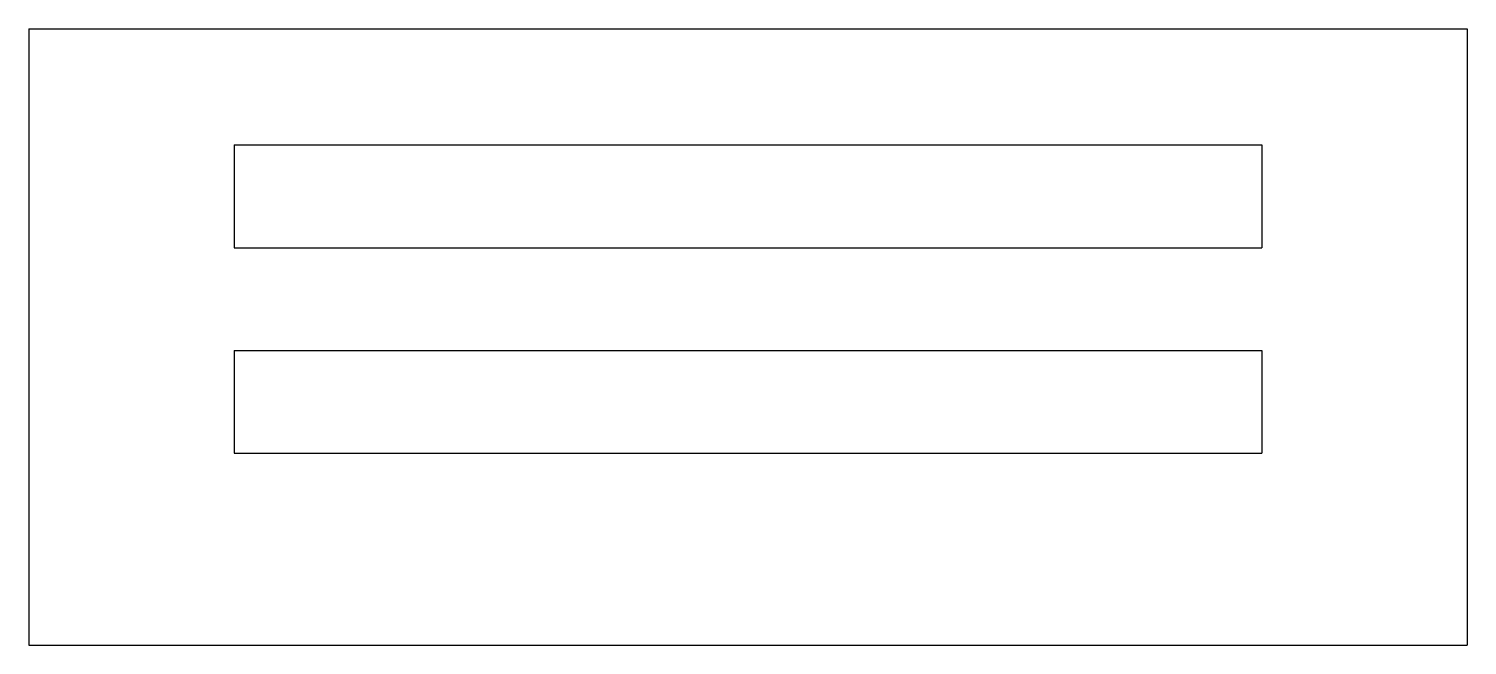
# Model space of a CAD drawing. Header units: centimetres. Extents: x 16.68 to 23.68, y 1.18 to 4.18.
import ezdxf

# ---------------------------------------------------------------- set-up
doc = ezdxf.new("R2010")
doc.units = ezdxf.units.CM

msp = doc.modelspace()

# ---------------------------------------------------------------- linework, layer by layer
at = {"color": 7, "linetype": 'Continuous'}
for p, q in [((16.6842, 4.1813), (23.6842, 4.1813)), ((16.6842, 4.1813), (16.6842, 1.1813)), ((23.6842, 4.1813), (23.6842, 1.1813)), ((17.6842, 3.6157), (22.6842, 3.6157)), ((17.6842, 3.6157), (17.6842, 3.1157)), ((22.6842, 3.6157), (22.6842, 3.1157)), ((17.6842, 3.1157), (22.6842, 3.1157)), ((17.6842, 2.6157), (22.6842, 2.6157)), ((17.6842, 2.6157), (17.6842, 2.1157)), ((22.6842, 2.6157), (22.6842, 2.1157)), ((17.6842, 2.1157), (22.6842, 2.1157)), ((16.6842, 1.1813), (23.6842, 1.1813))]:
    msp.add_line(p, q, dxfattribs=at)

doc.saveas('drawing.dxf')
